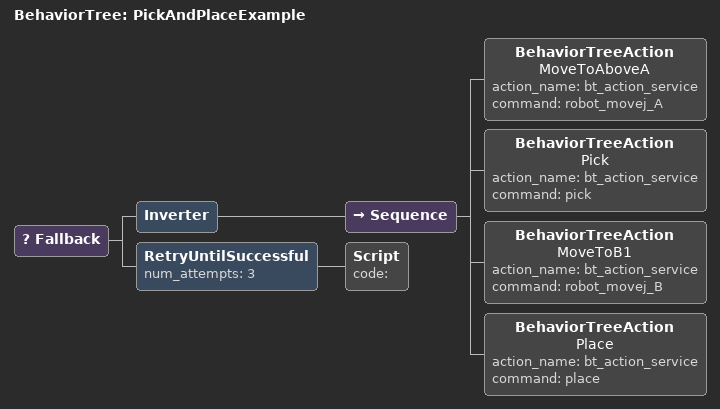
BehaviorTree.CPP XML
<?xml version="1.0" encoding="UTF-8"?>
<root BTCPP_format="4">
  <BehaviorTree ID="PickAndPlaceExample">
    <Fallback>
      <Inverter>
        <Sequence>
          <BehaviorTreeAction name="MoveToAboveA"
                              action_name="bt_action_service"
                              command="robot_movej_A"/>
          <BehaviorTreeAction name="Pick"
                              action_name="bt_action_service"
                              command="pick"/>
          <BehaviorTreeAction name="MoveToB1"
                              action_name="bt_action_service"
                              command="robot_movej_B"/>
          <BehaviorTreeAction name="Place"
                              action_name="bt_action_service"
                              command="place"/>
        </Sequence>
      </Inverter>
      <RetryUntilSuccessful num_attempts="3">
        <Script code=""/>
      </RetryUntilSuccessful>
    </Fallback>
  </BehaviorTree>

</root>
